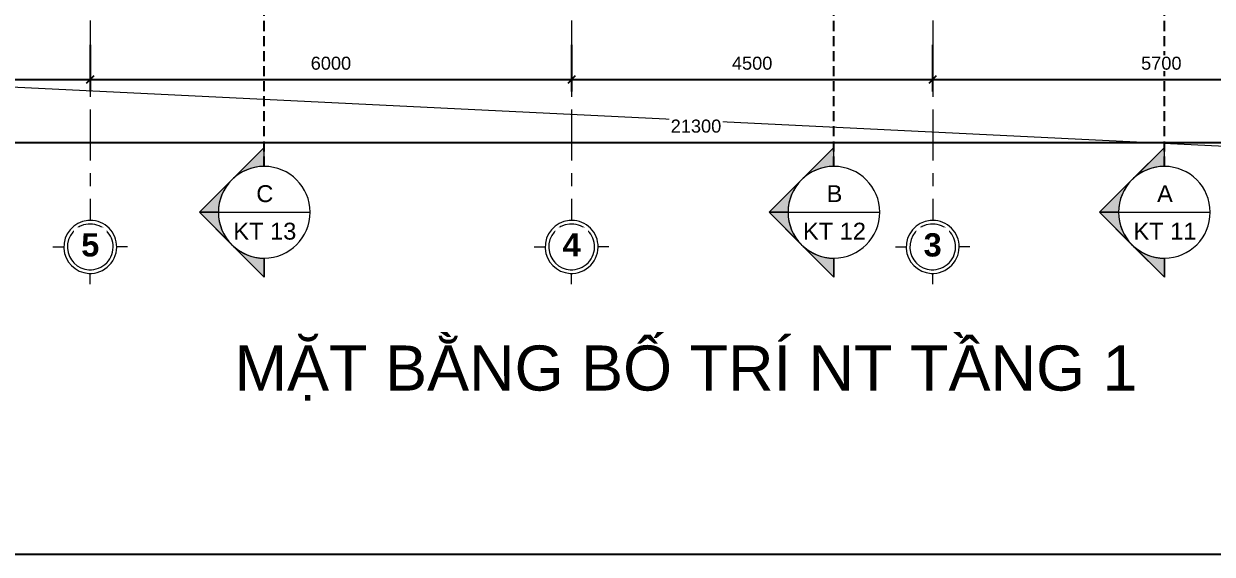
# Model space of a CAD drawing. Header units: millimetres. Extents: x 2164007 to 2324354, y -2513385 to -2308978.
# Drawn here: x 2210433 to 2225246, y -2402137 to -2395527 of the extents above; entities that cross this region are included whole.
import ezdxf

# ---------------------------------------------------------------- set-up
doc = ezdxf.new("R2010")
doc.units = ezdxf.units.MM
for name, pattern in [('DASHED2', [0.375, 0.25, -0.125]), ('Grid Line', [22.225, 12.7, -3.175, 3.175, -3.175]), ('HIDDEN2', [0.1875, 0.125, -0.0625])]:
    doc.linetypes.add(name, pattern=pattern)
doc.layers.add('5', color=5, linetype='Continuous')
doc.layers.add('NETGIONG', color=21, linetype='HIDDEN2')
for name, color, linetype, lineweight in [('A-ANNO-DIMS', 211, 'Continuous', 9), ('A-FLOR', 8, 'Continuous', 13), ('G-ANNO-SYMB', 111, 'Continuous', 9), ('G-ANNO-TEXT', 231, 'Continuous', 9), ('S-GRID', 8, 'Continuous', 9), ('S-GRID-IDEN', 8, 'Continuous', 9)]:
    doc.layers.add(name, color=color, linetype=linetype, lineweight=lineweight)
doc.styles.add('Arial', font='arial.ttf', dxfattribs={"height": 175.652835})
doc.styles.add('Arial_1', font='arial.ttf', dxfattribs={"height": 162.282934})
doc.styles.add('Arial_B', font='arialbd.ttf', dxfattribs={"height": 190.266788})
doc.dimstyles.new('Dim_dai_ca_vu', dxfattribs={"dimscale": 304.8, "dimtxt": 165, "dimasz": 0.292969, "dimexe": 0.492126, "dimexo": 0.0625, "dimgap": 0.393701, "dimtad": 1, "dimdec": 0, "dimzin": 0, "dimdsep": 46, "dimtxsty": 'Arial_1', "dimblk1": 'OBLIQUE', "dimblk2": 'OBLIQUE', "dimsah": 1, "dimcen": 0.09, "dimdle": 0.492126, "dimadec": 0, "dimazin": 0, "dimtfac": 1, "dimtdec": 4, "dimtix": 1, "dimtmove": 0, "dimatfit": 3, "dimfxl": 0.984252, "dimfxlon": 1, "dimtvp": 1, "dimtfill": 1, "dimtolj": 1, "dimtzin": 0, "dimarcsym": 2})

# ---------------------------------------------------------------- blocks, each defined once
blk = doc.blocks.new('Grid - Structural Grid-308830-TÂ_NG 1')
at = {"layer": 'S-GRID-IDEN'}
for p, q in [((0, 5.16875), (0, 3.66875)), ((-5.16875, 0), (-3.66875, 0)), ((5.16875, 0), (3.66875, 0)), ((0, -5.16875), (0, -3.66875))]:
    blk.add_line(p, q, dxfattribs=at)
at = {"layer": 'S-GRID-IDEN', "lineweight": 13}
for start, end in [(86.5905687, 185.4173466), (3.4094313, 86.5905687), (275.4173466, 3.4094313), (185.4173466, 275.4173466)]:
    blk.add_arc((0, 0), 3.66875, start, end, dxfattribs=at)
at = {"layer": 'S-GRID-IDEN'}
for start, end in [(86.5905687, 185.4173466), (3.4094313, 86.5905687), (275.4173466, 3.4094313), (185.4173466, 275.4173466)]:
    blk.add_arc((0, 0), 3.16875, start, end, dxfattribs=at)
blk = doc.blocks.new('Section - Section Head - Filled-22785-TÂ_NG 1')
at = {"layer": 'G-ANNO-SYMB'}
h = blk.add_hatch(color=256, dxfattribs=at)
edge = h.paths.add_edge_path(flags=0)
edge.add_line((-10.84, 4.49), (-6.35, 8.98))
edge.add_line((-6.35, 8.98), (-6.35, 6.35))
edge.add_arc((-6.35, 0), 6.35, 90, 135)
h = blk.add_hatch(color=256, dxfattribs=at)
edge = h.paths.add_edge_path(flags=0)
edge.add_arc((-6.35, 0), 6.35, 45, 90)
edge.add_line((-6.35, 6.35), (-6.35, 8.98))
edge.add_line((-6.35, 8.98), (-1.86, 4.49))
h = blk.add_hatch(color=256, dxfattribs=at)
edge = h.paths.add_edge_path(flags=0)
edge.add_arc((-6.35, 0), 6.36, 137.9216, 180)
edge.add_line((-12.71, 0), (-15.33, 0))
edge.add_line((-15.33, 0), (-11.07, 4.26))
h = blk.add_hatch(color=256, dxfattribs=at)
edge = h.paths.add_edge_path(flags=0)
edge.add_line((-1.63, 4.26), (2.63, 0))
edge.add_line((2.63, 0), (0.01, 0))
edge.add_arc((-6.35, 0), 6.36, 0, 42.0784)
for p, q in [((-6.35, 8.98), (-15.33, 0)), ((-6.35, 8.98), (-10.84, 4.49)), ((-6.35, 8.98), (2.63, 0)), ((-6.35, 6.35), (-6.35, 8.98)), ((-1.86, 4.49), (-6.35, 8.98)), ((-6.35, 8.98), (-6.35, 6.35)), ((-11.07, 4.26), (-15.33, 0)), ((2.63, 0), (-1.63, 4.26)), ((-15.33, 0), (-12.71, 0)), ((0.01, 0), (2.63, 0)), ((-12.7, 0), (-15.33, 0)), ((0, 0), (2.63, 0))]:
    blk.add_line(p, q, dxfattribs=at)
for radius, start, end in [(6.35, 360, 180), (6.35, 90, 135), (6.35, 45, 90), (6.36, 137.9216, 180), (6.36, 0, 42.0784), (6.35, 180, 360)]:
    blk.add_arc((-6.35, 0), radius, start, end, dxfattribs=at)
blk = doc.blocks.new('_Oblique')
at = {"color": 0, "linetype": 'ByBlock', "lineweight": -2}
blk.add_line((-0.5, -0.5), (0.5, 0.5), dxfattribs=at)
blk = doc.blocks.new('*D383')
at = {"layer": 'A-ANNO-DIMS', "color": 0, "lineweight": -2}
for p, q in [((2208161, -2395791), (2208161, -2396372)), ((2211261, -2395791), (2211261, -2396372)), ((2208011, -2396222), (2211411, -2396222))]:
    blk.add_line(p, q, dxfattribs=at)
at = {"layer": 'Defpoints', "color": 0}
for p in [(2208161, -2395772), (2211261, -2395772), (2211261, -2396222)]:
    blk.add_point(p, dxfattribs=at)
at = {"layer": 'A-ANNO-DIMS', "color": 0, "lineweight": -2, "xscale": 89.296875, "yscale": 89.296875, "zscale": 89.296875, "rotation": 180}
blk.add_blockref('_Oblique', (2208161, -2396222), dxfattribs=at)
at = {"layer": 'A-ANNO-DIMS', "color": 0, "lineweight": -2, "xscale": 89.296875, "yscale": 89.296875, "zscale": 89.296875}
blk.add_blockref('_Oblique', (2211261, -2396222), dxfattribs=at)
at = {"layer": 'A-ANNO-DIMS', "color": 0, "insert": (2209711, -2396019), "char_height": 162.3, "attachment_point": 5, "style": 'Arial_1', "bg_fill": 3, "box_fill_scale": 1.1, "bg_fill_color": 256, "bg_fill_true_color": 13158600, "bg_fill_transparency": 3050200}
blk.add_mtext('\\A1;3100', dxfattribs=at)
blk = doc.blocks.new('*D384')
at = {"layer": 'A-ANNO-DIMS', "color": 0, "lineweight": -2}
for p, q in [((2211261, -2395791), (2211261, -2396372)), ((2217261, -2395791), (2217261, -2396372)), ((2211111, -2396222), (2217411, -2396222))]:
    blk.add_line(p, q, dxfattribs=at)
at = {"layer": 'Defpoints', "color": 0}
for p in [(2211261, -2395772), (2217261, -2395772), (2217261, -2396222)]:
    blk.add_point(p, dxfattribs=at)
at = {"layer": 'A-ANNO-DIMS', "color": 0, "lineweight": -2, "xscale": 89.296875, "yscale": 89.296875, "zscale": 89.296875, "rotation": 180}
blk.add_blockref('_Oblique', (2211261, -2396222), dxfattribs=at)
at = {"layer": 'A-ANNO-DIMS', "color": 0, "lineweight": -2, "xscale": 89.296875, "yscale": 89.296875, "zscale": 89.296875}
blk.add_blockref('_Oblique', (2217261, -2396222), dxfattribs=at)
at = {"layer": 'A-ANNO-DIMS', "color": 0, "insert": (2214261, -2396019), "char_height": 162.3, "attachment_point": 5, "style": 'Arial_1', "bg_fill": 3, "box_fill_scale": 1.1, "bg_fill_color": 256, "bg_fill_true_color": 13158600, "bg_fill_transparency": 3050200}
blk.add_mtext('\\A1;6000', dxfattribs=at)
blk = doc.blocks.new('*D385')
at = {"layer": 'A-ANNO-DIMS', "color": 0, "lineweight": -2}
for p, q in [((2217261, -2395791), (2217261, -2396372)), ((2221761, -2395791), (2221761, -2396372)), ((2217111, -2396222), (2221911, -2396222))]:
    blk.add_line(p, q, dxfattribs=at)
at = {"layer": 'Defpoints', "color": 0}
for p in [(2217261, -2395772), (2221761, -2395772), (2221761, -2396222)]:
    blk.add_point(p, dxfattribs=at)
at = {"layer": 'A-ANNO-DIMS', "color": 0, "lineweight": -2, "xscale": 89.296875, "yscale": 89.296875, "zscale": 89.296875, "rotation": 180}
blk.add_blockref('_Oblique', (2217261, -2396222), dxfattribs=at)
at = {"layer": 'A-ANNO-DIMS', "color": 0, "lineweight": -2, "xscale": 89.296875, "yscale": 89.296875, "zscale": 89.296875}
blk.add_blockref('_Oblique', (2221761, -2396222), dxfattribs=at)
at = {"layer": 'A-ANNO-DIMS', "color": 0, "insert": (2219511, -2396019), "char_height": 162.3, "attachment_point": 5, "style": 'Arial_1', "bg_fill": 3, "box_fill_scale": 1.1, "bg_fill_color": 256, "bg_fill_true_color": 13158600, "bg_fill_transparency": 3050200}
blk.add_mtext('\\A1;4500', dxfattribs=at)
blk = doc.blocks.new('*D386')
at = {"layer": 'A-ANNO-DIMS', "color": 0, "lineweight": -2}
for p, q in [((2221761, -2395791), (2221761, -2396372)), ((2227461, -2395791), (2227461, -2396372)), ((2221611, -2396222), (2227611, -2396222))]:
    blk.add_line(p, q, dxfattribs=at)
at = {"layer": 'Defpoints', "color": 0}
for p in [(2221761, -2395772), (2227461, -2395772), (2227461, -2396222)]:
    blk.add_point(p, dxfattribs=at)
at = {"layer": 'A-ANNO-DIMS', "color": 0, "lineweight": -2, "xscale": 89.296875, "yscale": 89.296875, "zscale": 89.296875, "rotation": 180}
blk.add_blockref('_Oblique', (2221761, -2396222), dxfattribs=at)
at = {"layer": 'A-ANNO-DIMS', "color": 0, "lineweight": -2, "xscale": 89.296875, "yscale": 89.296875, "zscale": 89.296875}
blk.add_blockref('_Oblique', (2227461, -2396222), dxfattribs=at)
at = {"layer": 'A-ANNO-DIMS', "color": 0, "insert": (2224611, -2396019), "char_height": 162.3, "attachment_point": 5, "style": 'Arial_1', "bg_fill": 3, "box_fill_scale": 1.1, "bg_fill_color": 256, "bg_fill_true_color": 13158600, "bg_fill_transparency": 3050200}
blk.add_mtext('\\A1;5700', dxfattribs=at)
blk = doc.blocks.new('*D389')
at = {"layer": 'A-ANNO-DIMS', "color": 0, "lineweight": -2}
for p, q in [((2208161, -2396575), (2208161, -2397156)), ((2229461, -2396575), (2229461, -2397156)), ((2208011, -2397006), (2229611, -2397006))]:
    blk.add_line(p, q, dxfattribs=at)
at = {"layer": 'Defpoints', "color": 0}
for p in [(2208161, -2396556), (2229461, -2396556), (2229461, -2397006)]:
    blk.add_point(p, dxfattribs=at)
at = {"layer": 'A-ANNO-DIMS', "color": 0, "lineweight": -2, "xscale": 89.296875, "yscale": 89.296875, "zscale": 89.296875, "rotation": 180}
blk.add_blockref('_Oblique', (2208161, -2397006), dxfattribs=at)
at = {"layer": 'A-ANNO-DIMS', "color": 0, "lineweight": -2, "xscale": 89.296875, "yscale": 89.296875, "zscale": 89.296875}
blk.add_blockref('_Oblique', (2229461, -2397006), dxfattribs=at)
at = {"layer": 'A-ANNO-DIMS', "color": 0, "insert": (2218811, -2396803), "char_height": 162.3, "attachment_point": 5, "style": 'Arial_1', "bg_fill": 3, "box_fill_scale": 1.1, "bg_fill_color": 256, "bg_fill_true_color": 13158600, "bg_fill_transparency": 12317612}
blk.add_mtext('\\A1;21300', dxfattribs=at)

msp = doc.modelspace()

# ---------------------------------------------------------------- linework, layer by layer
at = {"layer": 'A-FLOR'}
msp.add_line((2205563.3, -2396084.2), (2242960.6, -2397910.4), dxfattribs=at)
at = {"layer": 'G-ANNO-SYMB'}
for p, q in [((2212858.3, -2397875.8), (2214001.3, -2397875.8)), ((2219958.3, -2397875.8), (2221101.3, -2397875.8)), ((2224077.5, -2397875.8), (2225220.5, -2397875.8))]:
    msp.add_line(p, q, dxfattribs=at)
at = {"layer": 'NETGIONG', "color": 5, "linetype": 'DASHED2', "lineweight": 25, "ltscale": 500}
for p, q in [((2213429.8, -2397304.3), (2213429.8, -2376036.5)), ((2220529.8, -2397304.3), (2220529.8, -2376036.5)), ((2224649, -2397304.3), (2224649, -2376036.5))]:
    msp.add_line(p, q, dxfattribs=at)
at = {"layer": 'S-GRID', "linetype": 'Grid Line', "ltscale": 50}
for p, q in [((2211261.2, -2376594.2), (2211261.2, -2397842.2)), ((2217261.2, -2376594.2), (2217261.2, -2397842.2)), ((2221761.2, -2376594.2), (2221761.2, -2397842.2))]:
    msp.add_line(p, q, dxfattribs=at)

# ---------------------------------------------------------------- block references
at = {"layer": 'G-ANNO-SYMB', "xscale": 90, "yscale": 90, "zscale": 89.99999999999996, "rotation": 90}
for p in [(2213429.8, -2397304.3), (2220529.8, -2397304.3), (2224649, -2397304.3)]:
    msp.add_blockref('Section - Section Head - Filled-22785-TÂ_NG 1', p, dxfattribs=at)
at = {"layer": 'S-GRID-IDEN', "xscale": 90, "yscale": 90, "zscale": 89.99999999999996, "rotation": 180}
for p in [(2211261.2, -2398307.4), (2217261.2, -2398307.4), (2221761.2, -2398307.4)]:
    msp.add_blockref('Grid - Structural Grid-308830-TÂ_NG 1', p, dxfattribs=at)

# ---------------------------------------------------------------- texts
at = {"layer": 'G-ANNO-SYMB', "attachment_point": 2, "line_spacing_factor": 0.938532, "style": 'Arial'}
for s, insert, char_height, width in [('\\fArial|b0|i0|c163|p34|;C', (2213437.1, -2397538.4), 210.783, 252.031), ('\\fArial|b0|i0|c163|p34|;B', (2220537.1, -2397538.4), 210.783, 234.029), ('\\fArial|b0|i0|c163|p34|;A', (2224656.3, -2397538.4), 210.783, 234.029), ('KT 13', (2213437.1, -2398006), 210.78, 936.117), ('KT 12', (2220537.1, -2398006), 210.78, 936.117), ('KT 11', (2224656.3, -2398006), 210.78, 936.117)]:
    msp.add_mtext(s, dxfattribs=dict(at, insert=insert, char_height=char_height, width=width))
at = {"layer": 'G-ANNO-TEXT', "color": 7, "insert": (2213060.3, -2399536), "char_height": 562.089, "width": 13345.668, "attachment_point": 1, "line_spacing_factor": 0.938532, "style": 'Arial_1', "bg_fill": 3, "box_fill_scale": 1.25, "bg_fill_color": 0, "bg_fill_transparency": 0}
msp.add_mtext('MẶT BẰNG BỐ TRÍ NT TẦNG 1', dxfattribs=at)

# ---------------------------------------------------------------- next in the draw order: texts
at = {"layer": 'S-GRID-IDEN', "char_height": 289.967, "width": 260.604, "attachment_point": 2, "line_spacing_factor": 0.938532, "style": 'Arial_B', "bg_fill": 3, "box_fill_scale": 1.25, "bg_fill_color": 0, "bg_fill_transparency": 0}
for s, insert in [('\\fArial|b1|i0|c163|p34|;5', (2211261.3, -2398136.7)), ('\\fArial|b1|i0|c163|p34|;4', (2217261.3, -2398136.7)), ('\\fArial|b1|i0|c163|p34|;3', (2221761.3, -2398136.7))]:
    msp.add_mtext(s, dxfattribs=dict(at, insert=insert))

# ---------------------------------------------------------------- next in the draw order: dimensions: what is measured, and where the dimension line sits
at = {"layer": 'A-ANNO-DIMS'}
for base, p1, p2, override, picture, middle in [((2211261.2, -2396221.6), (2208161.2, -2395771.6), (2211261.2, -2395771.6), {"dimpost": '<>', "dimfxl": 3100}, '*D383', (2209711.2, -2396018.7)), ((2229461.2, -2397005.9), (2208161.2, -2396555.9), (2229461.2, -2396555.9), {"dimpost": '<>', "dimfxl": 21300}, '*D389', (2218811.2, -2396802.9))]:
    dim = msp.add_linear_dim(base=base, p1=p1, p2=p2, dimstyle='Dim_dai_ca_vu', override=override, dxfattribs=at)
    dim.commit()
    dim.dimension.update_dxf_attribs({"geometry": picture, "text_midpoint": middle})

# ---------------------------------------------------------------- next in the draw order: dimensions: what is measured, and where the dimension line sits
dim = msp.add_linear_dim(base=(2217261.2, -2396221.6), p1=(2211261.2, -2395771.6), p2=(2217261.2, -2395771.6), dimstyle='Dim_dai_ca_vu', override={"dimpost": '<>', "dimfxl": 6000}, dxfattribs=at)
dim.commit()
dim.dimension.update_dxf_attribs({"geometry": '*D384', "text_midpoint": (2214261.2, -2396018.7)})

# ---------------------------------------------------------------- next in the draw order: dimensions: what is measured, and where the dimension line sits
dim = msp.add_linear_dim(base=(2221761.2, -2396221.6), p1=(2217261.2, -2395771.6), p2=(2221761.2, -2395771.6), dimstyle='Dim_dai_ca_vu', override={"dimpost": '<>', "dimfxl": 4500}, dxfattribs=at)
dim.commit()
dim.dimension.update_dxf_attribs({"geometry": '*D385', "text_midpoint": (2219511.2, -2396018.7)})

# ---------------------------------------------------------------- next in the draw order: dimensions: what is measured, and where the dimension line sits
dim = msp.add_linear_dim(base=(2227461.2, -2396221.6), p1=(2221761.2, -2395771.6), p2=(2227461.2, -2395771.6), dimstyle='Dim_dai_ca_vu', override={"dimpost": '<>', "dimfxl": 5700}, dxfattribs=at)
dim.commit()
dim.dimension.update_dxf_attribs({"geometry": '*D386', "text_midpoint": (2224611.2, -2396018.7)})

# ---------------------------------------------------------------- next in the draw order: linework, layer by layer
at = {"layer": '5'}
msp.add_lwpolyline([(2202264, -2402137.3), (2242960.6, -2402137.3), (2242960.6, -2373359), (2202264, -2373359)], close=True, dxfattribs=at)

doc.saveas('drawing.dxf')
